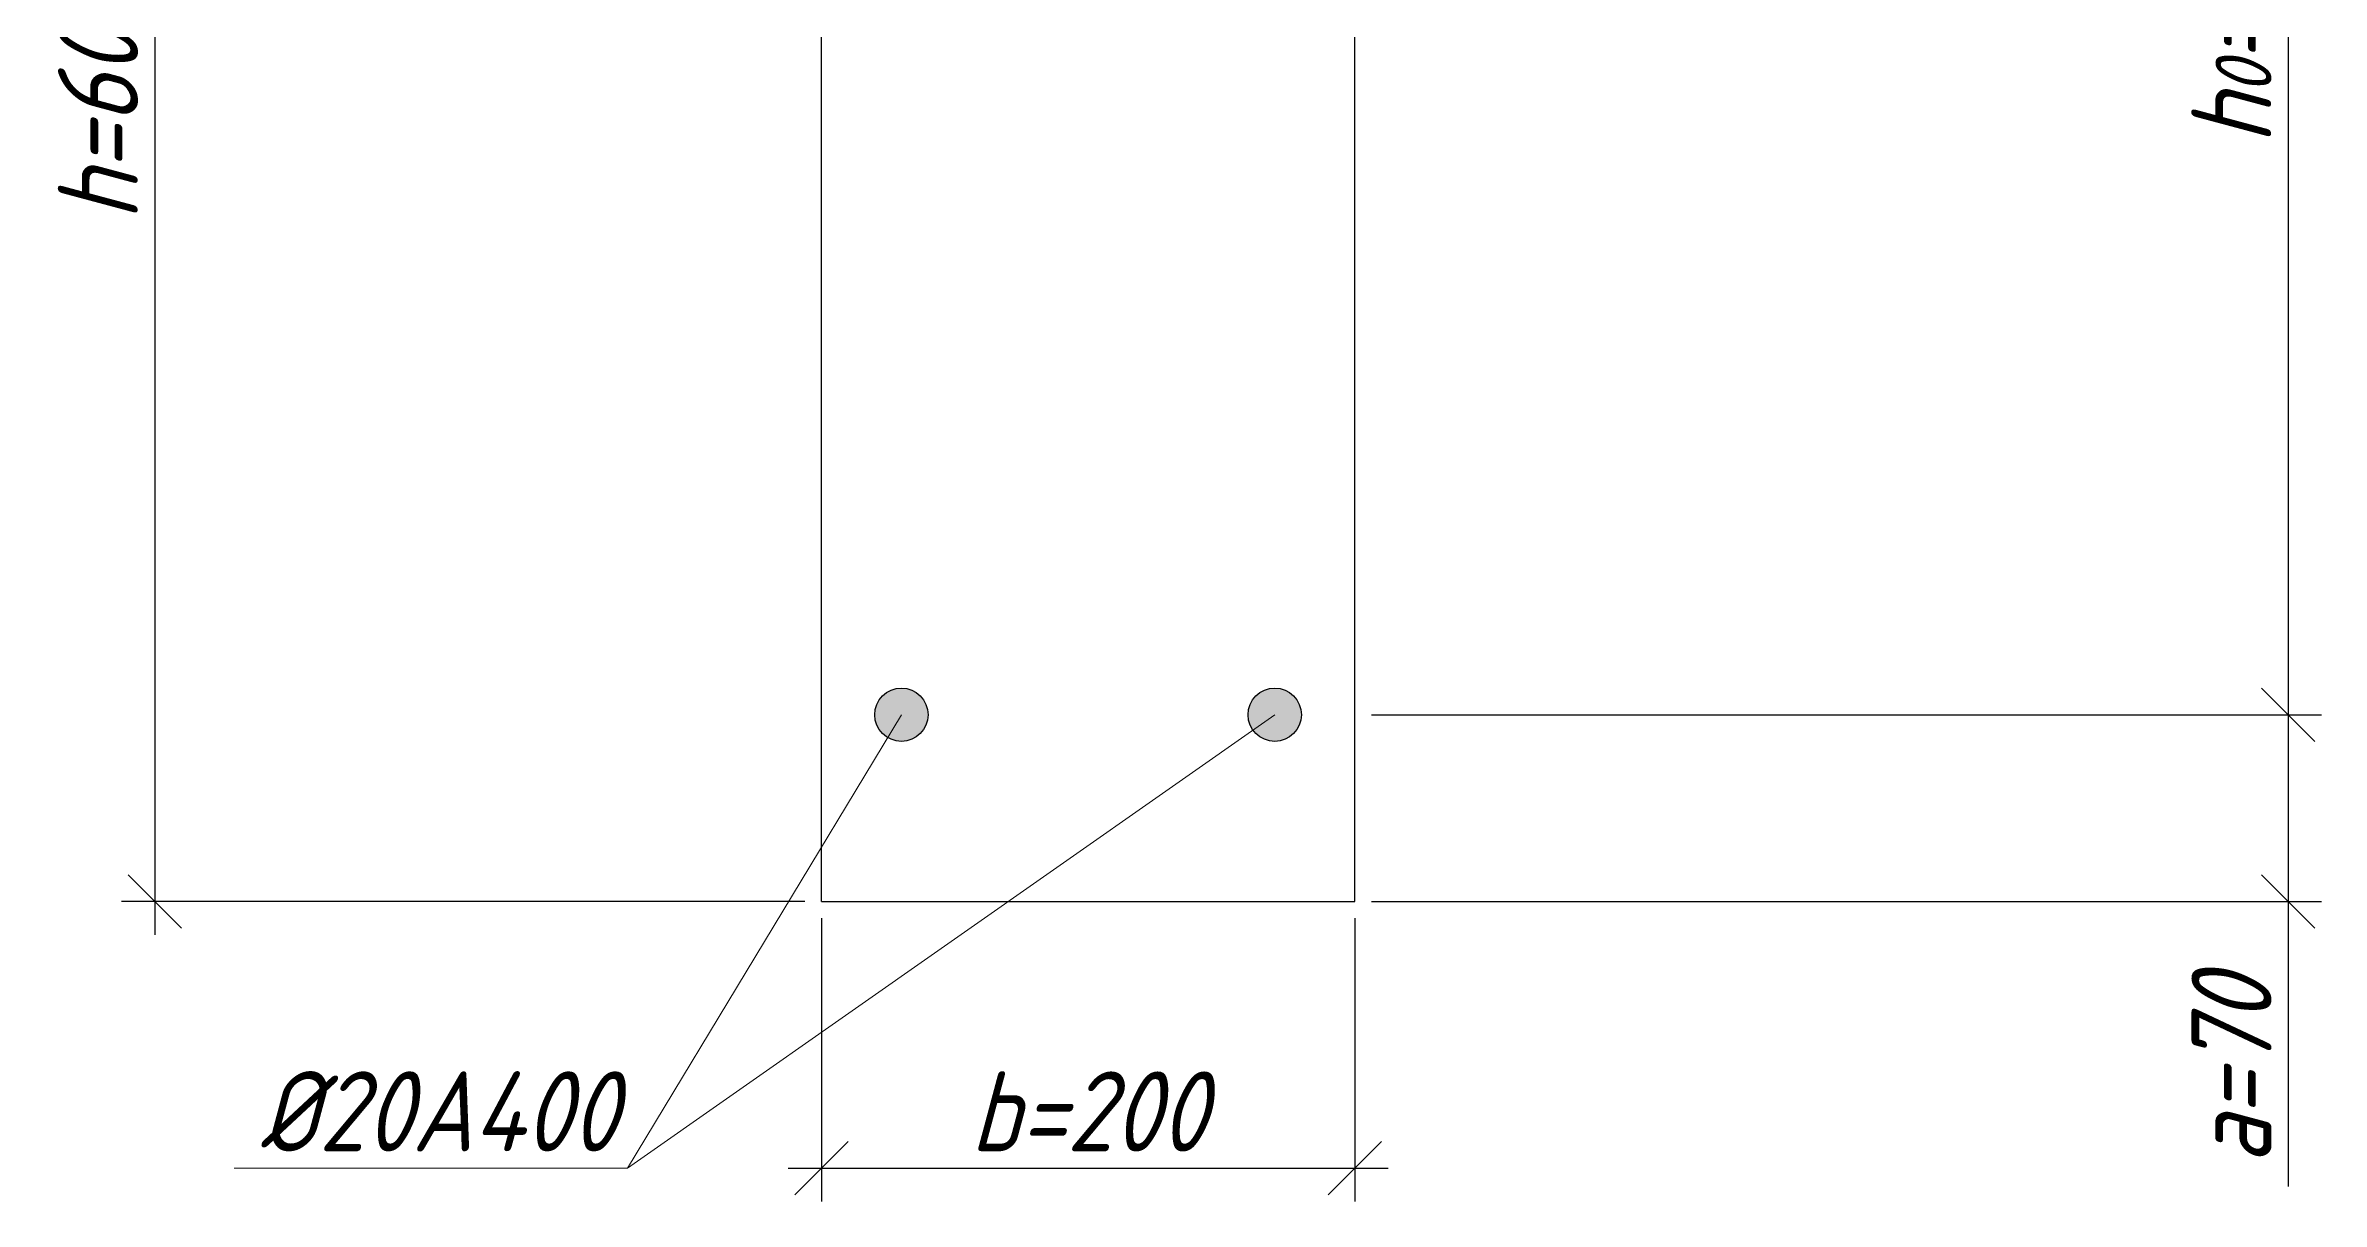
# Model space of a CAD drawing. Header units: millimetres. Extents: x -180 to 58926, y -10791 to 13515.
# Drawn here: x 8064 to 8918, y 196 to 629 of the extents above; entities that cross this region are included whole.
import ezdxf

# ---------------------------------------------------------------- set-up
doc = ezdxf.new("R2010")
doc.units = ezdxf.units.MM
for name, color, linetype, lineweight in [('basic', 95, 'Continuous', 30), ('size', 45, 'Continuous', 20), ('text', 13, 'Continuous', 20), ('thin', 153, 'Continuous', 18)]:
    doc.layers.add(name, color=color, linetype=linetype, lineweight=lineweight)
doc.styles.add('Structures', font='isocpeur.ttf', dxfattribs={"width": 0.85, "oblique": 15})
doc.dimstyles.new('Structures', dxfattribs={"dimtxt": 3, "dimasz": 2, "dimexe": 1.25, "dimexo": 0.625, "dimtad": 1, "dimtxsty": 'Structures', "dimblk": 'OBLIQUE', "dimcen": 2.5, "dimdle": 1.25, "dimadec": 0, "dimazin": 0, "dimtfac": 1, "dimtmove": 0, "dimatfit": 3, "dimfxl": 1, "dimarcsym": 0})

# ---------------------------------------------------------------- blocks, each defined once
blk = doc.blocks.new('_Oblique')
at = {"color": 0, "linetype": 'ByBlock', "lineweight": -2}
blk.add_line((-0.5, -0.5), (0.5, 0.5), dxfattribs=at)
blk = doc.blocks.new('*D63')
at = {"layer": 'Defpoints', "color": 0, "transparency": 16777216}
for p in [(8355.4, 308.24), (8555.4, 308.24), (8555.4, 208.24)]:
    blk.add_point(p, dxfattribs=at)
at = {"layer": 'size', "color": 0, "lineweight": -2, "transparency": 16777216}
for p, q in [((8355.4, 301.99), (8355.4, 195.74)), ((8555.4, 301.99), (8555.4, 195.74)), ((8342.9, 208.24), (8567.9, 208.24))]:
    blk.add_line(p, q, dxfattribs=at)
at = {"layer": 'size', "color": 0, "lineweight": -2, "transparency": 16777216, "xscale": 20, "yscale": 20, "zscale": 20, "rotation": 180}
blk.add_blockref('_Oblique', (8355.4, 208.24), dxfattribs=at)
at = {"layer": 'size', "color": 0, "lineweight": -2, "transparency": 16777216, "xscale": 20, "yscale": 20, "zscale": 20}
blk.add_blockref('_Oblique', (8555.4, 208.24), dxfattribs=at)
at = {"layer": 'size', "color": 0, "transparency": 16777216, "insert": (8455.4, 229.49), "char_height": 30, "attachment_point": 5, "style": 'Structures'}
blk.add_mtext('b=200', dxfattribs=at)
blk = doc.blocks.new('*D65')
at = {"layer": 'Defpoints', "color": 0, "transparency": 16777216}
for p in [(8255.4, 908.24), (8105.4, 308.24), (8355.4, 308.24)]:
    blk.add_point(p, dxfattribs=at)
at = {"layer": 'size', "color": 0, "lineweight": -2, "transparency": 16777216}
for p, q in [((8105.4, 920.74), (8105.4, 295.74)), ((8249.15, 908.24), (8092.9, 908.24)), ((8349.15, 308.24), (8092.9, 308.24))]:
    blk.add_line(p, q, dxfattribs=at)
at = {"layer": 'size', "color": 0, "lineweight": -2, "transparency": 16777216, "xscale": 20, "yscale": 20, "zscale": 20}
for p, rotation in [((8105.4, 908.24), 90), ((8105.4, 308.24), 270)]:
    blk.add_blockref('_Oblique', p, dxfattribs=dict(at, rotation=rotation))
at = {"layer": 'size', "color": 0, "transparency": 16777216, "insert": (8084.15, 608.24), "char_height": 30, "attachment_point": 5, "rotation": 90, "style": 'Structures'}
blk.add_mtext('h=600', dxfattribs=at)
blk = doc.blocks.new('*D67')
at = {"layer": 'Defpoints', "color": 0, "transparency": 16777216}
for p in [(8655.4, 908.24), (8555.4, 378.24), (8905.4, 378.24)]:
    blk.add_point(p, dxfattribs=at)
at = {"layer": 'size', "color": 0, "lineweight": -2, "transparency": 16777216}
for p, q in [((8905.4, 920.74), (8905.4, 365.74)), ((8661.65, 908.24), (8917.9, 908.24)), ((8561.65, 378.24), (8917.9, 378.24))]:
    blk.add_line(p, q, dxfattribs=at)
at = {"layer": 'size', "color": 0, "lineweight": -2, "transparency": 16777216, "xscale": 20, "yscale": 20, "zscale": 20}
for p, rotation in [((8905.4, 908.24), 90), ((8905.4, 378.24), 270)]:
    blk.add_blockref('_Oblique', p, dxfattribs=dict(at, rotation=rotation))
at = {"layer": 'size', "color": 0, "transparency": 16777216, "insert": (8884.15, 643.24), "char_height": 30, "attachment_point": 5, "rotation": 90, "style": 'Structures'}
blk.add_mtext('h{\\H0.7x;\\S^ 0;}=530', dxfattribs=at)
blk = doc.blocks.new('*D68')
at = {"layer": 'Defpoints', "color": 0, "transparency": 16777216}
for p in [(8555.4, 378.24), (8555.4, 308.24), (8905.4, 308.24)]:
    blk.add_point(p, dxfattribs=at)
at = {"layer": 'size', "color": 0, "lineweight": -2, "transparency": 16777216}
for p, q in [((8905.4, 390.74), (8905.4, 308.24)), ((8561.65, 378.24), (8917.9, 378.24)), ((8561.65, 308.24), (8917.9, 308.24)), ((8905.4, 308.24), (8905.4, 201.4))]:
    blk.add_line(p, q, dxfattribs=at)
at = {"layer": 'size', "color": 0, "lineweight": -2, "transparency": 16777216, "xscale": 20, "yscale": 20, "zscale": 20}
for p, rotation in [((8905.4, 378.24), 90), ((8905.4, 308.24), 270)]:
    blk.add_blockref('_Oblique', p, dxfattribs=dict(at, rotation=rotation))
at = {"layer": 'size', "color": 0, "transparency": 16777216, "insert": (8884.15, 244.82), "char_height": 30, "attachment_point": 5, "rotation": 90, "style": 'Structures'}
blk.add_mtext('a=70', dxfattribs=at)

msp = doc.modelspace()

# ---------------------------------------------------------------- hatches: boundary and pattern name
at = {"layer": 'basic'}
h = msp.add_hatch(color=256, dxfattribs=at)
h.dxf.hatch_style = 1
h.paths.add_polyline_path([(8375.401, 378.237, 1), (8395.401, 378.237, 1)])
h.paths.add_polyline_path([(8515.401, 378.237, 1), (8535.401, 378.237, 1)])

# ---------------------------------------------------------------- linework, layer by layer
for p, q in [((8355.401, 308.237), (8355.401, 808.237)), ((8555.401, 308.237), (8555.401, 808.237)), ((8355.401, 308.237), (8555.401, 308.237))]:
    msp.add_line(p, q, dxfattribs=at)
for centre in [(8385.401, 378.237), (8525.401, 378.237)]:
    msp.add_circle(centre, 10, dxfattribs=at)
at = {"layer": 'thin'}
for q in [(8385.401, 378.237), (8525.401, 378.237), (8135.257, 208.237)]:
    msp.add_line((8282.692, 208.237), q, dxfattribs=at)

# ---------------------------------------------------------------- texts
at = {"layer": 'text', "insert": (8211.761, 229.499), "char_height": 30, "width": 137.52879, "attachment_point": 5, "style": 'Structures'}
msp.add_mtext('%%C20A400', dxfattribs=at)

# ---------------------------------------------------------------- dimensions: what is measured, and where the dimension line sits
at = {"layer": 'size'}
for base, p1, p2, text, picture, middle in [((8105.401, 308.237), (8255.401, 908.237), (8355.401, 308.237), 'h=<>', '*D65', (8084.151, 608.237)), ((8905.401, 378.237), (8655.401, 908.237), (8555.401, 378.237), 'h{\\H0.7x;\\S^ 0;}=<>', '*D67', (8884.151, 643.237)), ((8905.401, 308.237), (8555.401, 378.237), (8555.401, 308.237), 'a=<>', '*D68', (8884.151, 244.817))]:
    dim = msp.add_linear_dim(base=base, p1=p1, p2=p2, angle=90, text=text, dimstyle='Structures', dxfattribs=at)
    dim.commit()
    dim.dimension.update_dxf_attribs({"geometry": picture, "text_midpoint": middle})
dim = msp.add_linear_dim(base=(8555.401, 208.237), p1=(8355.401, 308.237), p2=(8555.401, 308.237), text='b=<>', dimstyle='Structures', dxfattribs=at)
dim.commit()
dim.dimension.update_dxf_attribs({"geometry": '*D63', "text_midpoint": (8455.401, 229.487)})

doc.saveas('drawing.dxf')
